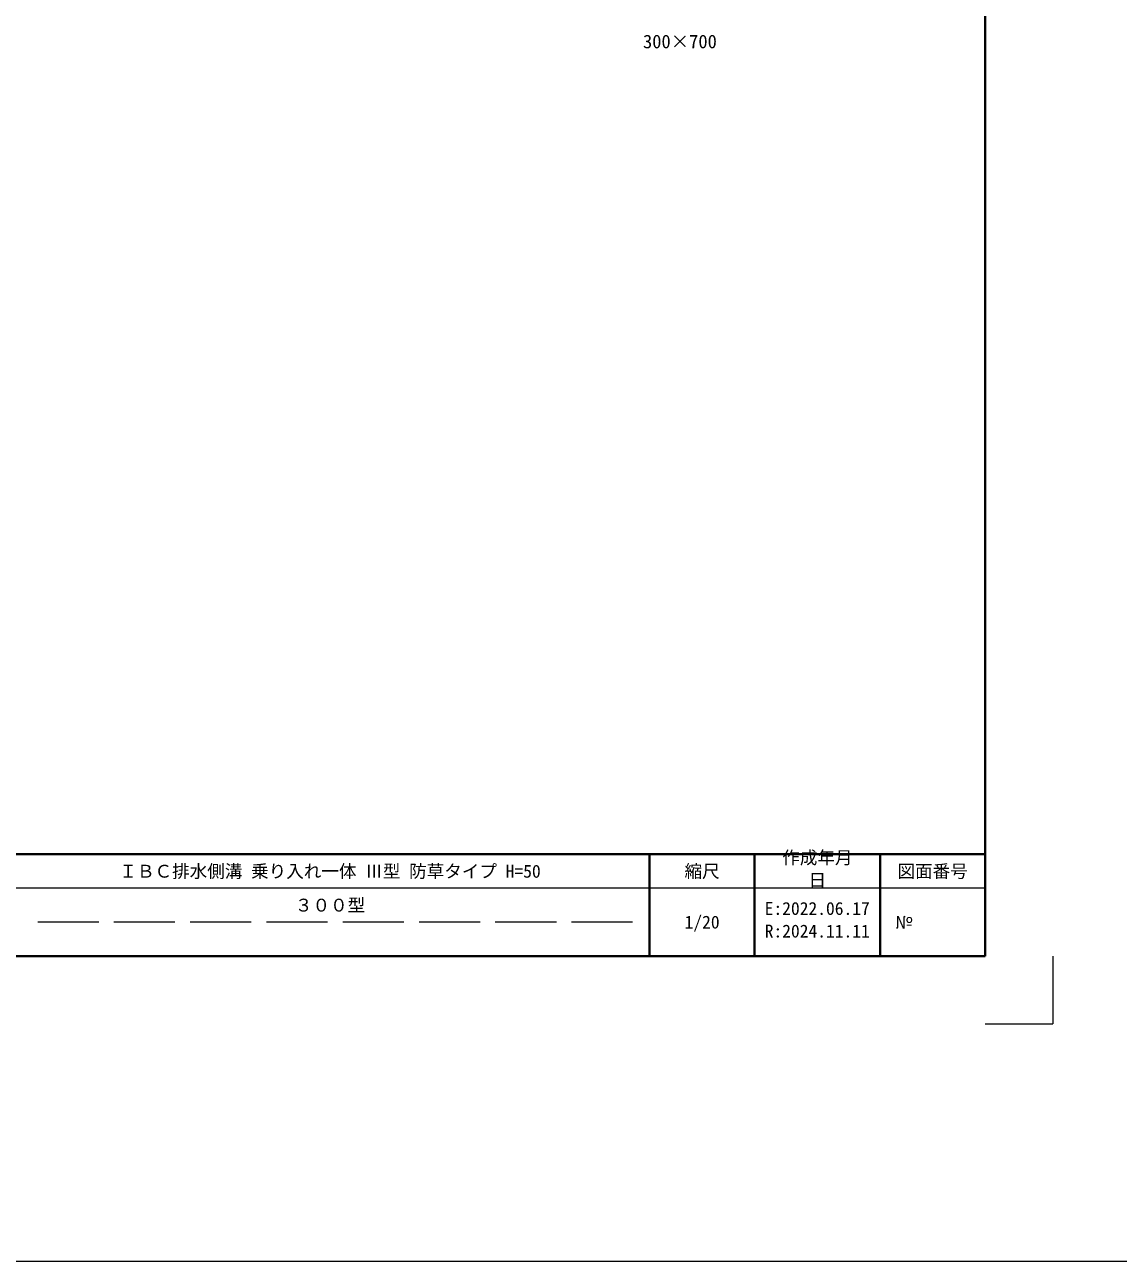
# Model space of a CAD drawing. Units: millimetres at full size; details may follow other scales. Extents: x -1267 to 18002, y -8040 to 14480.
# Drawn here: x 5367 to 8593, y 6640 to 10286 of the extents above; entities that cross this region are included whole.
import ezdxf
from ezdxf.enums import TextEntityAlignment as Align

# ---------------------------------------------------------------- set-up
doc = ezdxf.new("R2010")
doc.units = ezdxf.units.MM
doc.header["$LTSCALE"] = 30
doc.linetypes.add('DASHED', pattern=[7.5, 6, -1.5])
for name, color, linetype, lineweight in [('0_2', 7, 'Continuous', 13), ('Defpoints_3', 1, 'Continuous', 13), ('図枠', 7, 'Continuous', 5)]:
    doc.layers.add(name, color=color, linetype=linetype, lineweight=lineweight)
doc.layers.add('文字', color=7, linetype='Continuous')
doc.styles.add('ＭＳ ゴシック', font='')
doc.styles.add('ＭＳ 明朝', font='')
doc.styles.get('ＭＳ ゴシック').set_extended_font_data('MS Gothic')
doc.styles.get('ＭＳ 明朝').set_extended_font_data('MS Mincho')

msp = doc.modelspace()

# ---------------------------------------------------------------- linework, layer by layer
at = {"layer": '0_2', "color": 5}
msp.add_line((-1267.22, 6640.08), (18001.66, 6640.08), dxfattribs=at)
at = {"layer": 'Defpoints_3'}
for p in [(8400, 7540.17), (8200, 7340.17)]:
    msp.add_line(p, (8400, 7340.17), dxfattribs=at)
at = {"layer": '図枠', "lineweight": 40}
for p, q in [((8200, 7540.17), (8200, 13080.17)), ((400, 7840.17), (8200, 7840.17)), ((7210, 7540.17), (7210, 7840.17)), ((7520, 7540.17), (7520, 7840.17)), ((7890, 7540.17), (7890, 7840.17)), ((400, 7540.17), (8200, 7540.17))]:
    msp.add_line(p, q, dxfattribs=at)
at = {"layer": '図枠', "lineweight": 13}
msp.add_line((8200, 7740.17), (4925, 7740.17), dxfattribs=at)
at = {"layer": '図枠', "linetype": 'DASHED', "lineweight": 9}
msp.add_line((7160, 7640.17), (5375, 7640.17), dxfattribs=at)

# ---------------------------------------------------------------- texts
at = {"layer": '図枠', "style": 'ＭＳ ゴシック'}
for s, p in [('作成年月', (7601.4, 7849.4)), ('日', (7679.1, 7782.74)), ('E:2022.06.17', (7549.6, 7699.4)), ('R:2024.11.11', (7549.6, 7632.74))]:
    msp.add_text(s, height=37.98, dxfattribs=at).set_placement(p, align=Align.TOP_LEFT)
for s, p in [('ＩＢＣ排水側溝 乗り入れ一体 Ⅲ型 防草タイプ H=50', (6267.5, 7790.17)), ('縮尺', (7365, 7790.17)), ('図面番号', (8045, 7790.17)), ('３００型', (6267.5, 7690.17)), ('1/20', (7365, 7640.17))]:
    msp.add_text(s, height=37.98, dxfattribs=at).set_placement(p, align=Align.MIDDLE_CENTER)
msp.add_text('№', height=37.98, dxfattribs=at).set_placement((7934.35, 7640.17), align=Align.MIDDLE_LEFT)
at = {"layer": '文字', "style": 'ＭＳ 明朝'}
msp.add_text('300×700', height=40.03, dxfattribs=at).set_placement((7299.52, 10236.8), align=Align.MIDDLE_CENTER)

doc.saveas('drawing.dxf')
